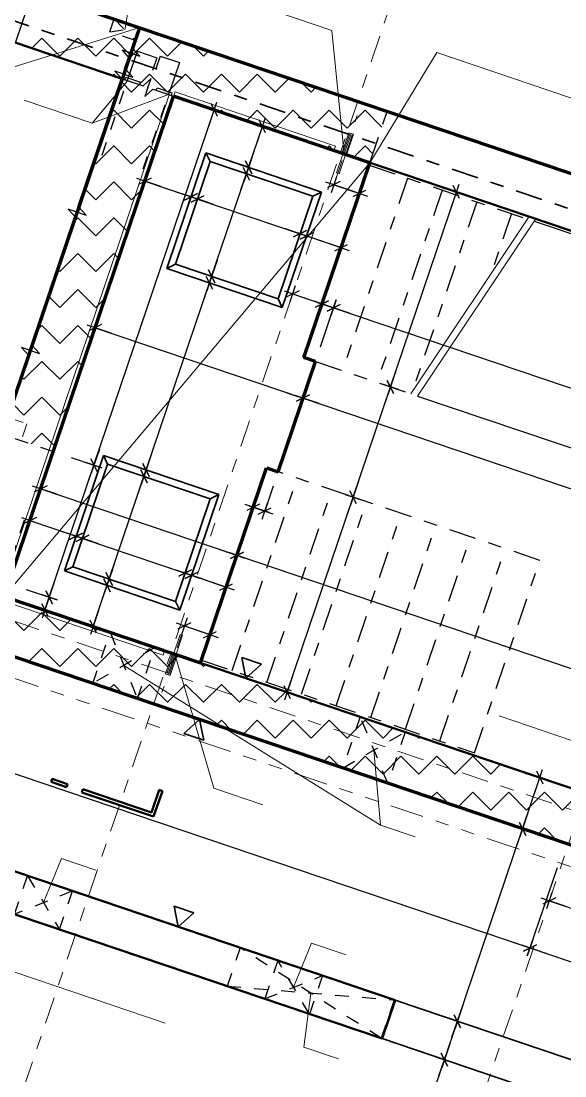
# Model space of a CAD drawing. Header units: metres. Extents: x 2661608 to 2661648.6, y 1209464.3 to 1209501.1.
# Drawn here: x 2661619.55 to 2661623.57, y 1209487.13 to 1209494.92 of the extents above; entities that cross this region are included whole.
import ezdxf

# ---------------------------------------------------------------- set-up
doc = ezdxf.new("R2010")
doc.units = ezdxf.units.M
for name, pattern in [('AUSGEZOGEN', [0]), ('GETRENNT2_S6', [0.3, 0.2, -0.1]), ('PHANTOM2_S8', [0.3, 0.2, -0.05, 0, -0.05]), ('PUNKT2_S9', [0.4, 0.25, -0.05, 0, -0.05, 0, -0.05]), ('STRICHLINIE_S4', [0.1, 0.05, -0.05]), ('STRICHPUNKT2_S5', [0.15, 0.1, -0.05])]:
    doc.linetypes.add(name, pattern=pattern)
for name, color, linetype, lineweight in [('TB_640', 7, 'AUSGEZOGEN', 25), ('TB_641', 7, 'AUSGEZOGEN', 25), ('TB_642', 7, 'AUSGEZOGEN', 25), ('TB_643', 7, 'AUSGEZOGEN', 25), ('TB_645', 7, 'AUSGEZOGEN', 25), ('TB_646', 7, 'AUSGEZOGEN', 25), ('TB_649', 7, 'AUSGEZOGEN', 25), ('TB_650', 7, 'AUSGEZOGEN', 25), ('TB_651', 7, 'AUSGEZOGEN', 25)]:
    doc.layers.add(name, color=color, linetype=linetype, lineweight=lineweight)

msp = doc.modelspace()

# ---------------------------------------------------------------- linework, layer by layer
at = {"color": 0, "linetype": 'ByBlock', "lineweight": -2}
for p, q in [((2661619.5706, 1209494.7384), (2661619.4522, 1209494.7784)), ((2661619.4522, 1209494.7784), (2661619.5706, 1209494.7384)), ((2661620.9395, 1209494.1429), (2661620.9997, 1209494.3205)), ((2661621.0031, 1209494.2138), (2661620.9561, 1209494.3089)), ((2661621.0388, 1209494.2413), (2661620.9204, 1209494.2813)), ((2661621.3951, 1209494.1206), (2661621.2767, 1209494.1607)), ((2661621.2959, 1209494.0223), (2661621.356, 1209494.1999)), ((2661621.3594, 1209494.0931), (2661621.3124, 1209494.1882)), ((2661621.1932, 1209493.7192), (2661621.2534, 1209493.8968)), ((2661621.2574, 1209493.9086), (2661621.1972, 1209493.731)), ((2661621.2734, 1209493.956), (2661621.2133, 1209493.7784)), ((2661621.2925, 1209493.8175), (2661621.1741, 1209493.8576)), ((2661621.1741, 1209493.8576), (2661621.2925, 1209493.8175)), ((2661621.1772, 1209493.6718), (2661621.2373, 1209493.8494)), ((2661621.2408, 1209493.7427), (2661621.1938, 1209493.8378)), ((2661621.1938, 1209493.8378), (2661621.2408, 1209493.7427)), ((2661621.2568, 1209493.79), (2661621.2098, 1209493.8851)), ((2661621.2098, 1209493.8851), (2661621.2568, 1209493.79)), ((2661620.5861, 1209493.6954), (2661620.4085, 1209493.7555)), ((2661620.5152, 1209493.7589), (2661620.4201, 1209493.7119)), ((2661620.4877, 1209493.7946), (2661620.4476, 1209493.6762)), ((2661621.2765, 1209493.7702), (2661621.1581, 1209493.8102)), ((2661621.1581, 1209493.8102), (2661621.2765, 1209493.7702)), ((2661621.883, 1209493.7685), (2661621.843, 1209493.6501)), ((2661620.7886, 1209493.5608), (2661620.8287, 1209493.6792)), ((2661620.8287, 1209493.6792), (2661620.7886, 1209493.5608)), ((2661620.836, 1209493.5448), (2661620.8761, 1209493.6632)), ((2661620.8761, 1209493.6632), (2661620.836, 1209493.5448)), ((2661621.9814, 1209493.6692), (2661621.8038, 1209493.7294)), ((2661621.9105, 1209493.7328), (2661621.8155, 1209493.6858)), ((2661621.934, 1209493.6853), (2661622.1116, 1209493.6251)), ((2661622.0049, 1209493.6217), (2661622.1, 1209493.6687)), ((2661622.0324, 1209493.586), (2661622.0725, 1209493.7044)), ((2661622.8278, 1209493.6356), (2661622.7094, 1209493.6757)), ((2661622.7285, 1209493.5372), (2661622.7886, 1209493.7148)), ((2661622.792, 1209493.6081), (2661622.7451, 1209493.7032)), ((2661620.6903, 1209493.6601), (2661620.8679, 1209493.5999)), ((2661620.7376, 1209493.644), (2661620.9152, 1209493.5839)), ((2661620.9271, 1209493.5799), (2661620.7495, 1209493.64)), ((2661620.7611, 1209493.5965), (2661620.8562, 1209493.6435)), ((2661620.8562, 1209493.6435), (2661620.7611, 1209493.5965)), ((2661620.9744, 1209493.5639), (2661620.7968, 1209493.624)), ((2661620.8085, 1209493.5805), (2661620.9036, 1209493.6275)), ((2661620.9036, 1209493.6275), (2661620.8085, 1209493.5805)), ((2661621.4954, 1209493.3875), (2661621.673, 1209493.3274)), ((2661621.5427, 1209493.3715), (2661621.7203, 1209493.3113)), ((2661621.7322, 1209493.3073), (2661621.5546, 1209493.3674)), ((2661621.5662, 1209493.3239), (2661621.6613, 1209493.3709)), ((2661621.6613, 1209493.3709), (2661621.5662, 1209493.3239)), ((2661621.5937, 1209493.2882), (2661621.6338, 1209493.4066)), ((2661621.6338, 1209493.4066), (2661621.5937, 1209493.2882)), ((2661621.7795, 1209493.2913), (2661621.6019, 1209493.3514)), ((2661621.6136, 1209493.3079), (2661621.7087, 1209493.3549)), ((2661621.7087, 1209493.3549), (2661621.6136, 1209493.3079)), ((2661621.6411, 1209493.2722), (2661621.6812, 1209493.3906)), ((2661621.6812, 1209493.3906), (2661621.6411, 1209493.2722)), ((2661621.7985, 1209493.2849), (2661621.9761, 1209493.2247)), ((2661621.8968, 1209493.1856), (2661621.9369, 1209493.304)), ((2661621.8693, 1209493.2213), (2661621.9644, 1209493.2683)), ((2661621.0008, 1209493.1509), (2661620.9407, 1209492.9733)), ((2661621.0199, 1209493.0124), (2661620.9015, 1209493.0525)), ((2661620.9015, 1209493.0525), (2661621.0199, 1209493.0124)), ((2661620.9046, 1209492.8667), (2661620.9647, 1209493.0443)), ((2661620.9206, 1209492.9141), (2661620.9808, 1209493.0917)), ((2661620.9848, 1209493.1035), (2661620.9246, 1209492.9259)), ((2661620.9842, 1209492.9849), (2661620.9372, 1209493.08)), ((2661620.9372, 1209493.08), (2661620.9842, 1209492.9849)), ((2661621.0039, 1209492.9651), (2661620.8855, 1209493.0051)), ((2661620.8855, 1209493.0051), (2661621.0039, 1209492.9651)), ((2661620.9682, 1209492.9376), (2661620.9212, 1209493.0326)), ((2661620.9212, 1209493.0326), (2661620.9682, 1209492.9376)), ((2661621.5783, 1209492.9619), (2661621.5382, 1209492.8436)), ((2661621.6766, 1209492.8627), (2661621.499, 1209492.9228)), ((2661621.6058, 1209492.9262), (2661621.5107, 1209492.8793)), ((2661621.7561, 1209492.7698), (2661621.7961, 1209492.8882)), ((2661621.7961, 1209492.8882), (2661621.7561, 1209492.7698)), ((2661621.6577, 1209492.8691), (2661621.8353, 1209492.8089)), ((2661621.8945, 1209492.7889), (2661621.7169, 1209492.849)), ((2661621.7286, 1209492.8055), (2661621.8236, 1209492.8525)), ((2661621.8236, 1209492.8525), (2661621.7286, 1209492.8055)), ((2661621.7429, 1209492.8402), (2661621.9205, 1209492.7801)), ((2661621.9797, 1209492.76), (2661621.8021, 1209492.8202)), ((2661621.8138, 1209492.7766), (2661621.9089, 1209492.8236)), ((2661621.9089, 1209492.8236), (2661621.8138, 1209492.7766)), ((2661621.8413, 1209492.7409), (2661621.8814, 1209492.8593)), ((2661621.8814, 1209492.8593), (2661621.8413, 1209492.7409)), ((2661620.2195, 1209492.6125), (2661620.0419, 1209492.6726)), ((2661620.1486, 1209492.6761), (2661620.0535, 1209492.6291)), ((2661620.1211, 1209492.7118), (2661620.081, 1209492.5934)), ((2661622.241, 1209492.0975), (2661622.3011, 1209492.2751)), ((2661622.3046, 1209492.1684), (2661622.2576, 1209492.2634)), ((2661622.2576, 1209492.2634), (2661622.3046, 1209492.1684)), ((2661622.3212, 1209492.3343), (2661622.2611, 1209492.1567)), ((2661621.6155, 1209492.0739), (2661621.6555, 1209492.1923)), ((2661621.6555, 1209492.1923), (2661621.6155, 1209492.0739)), ((2661622.3403, 1209492.1959), (2661622.2219, 1209492.2359)), ((2661622.2219, 1209492.2359), (2661622.3403, 1209492.1959)), ((2661621.5171, 1209492.1732), (2661621.6947, 1209492.113)), ((2661621.7539, 1209492.093), (2661621.5763, 1209492.1531)), ((2661621.588, 1209492.1096), (2661621.683, 1209492.1566)), ((2661621.683, 1209492.1566), (2661621.588, 1209492.1096)), ((2661620.1314, 1209491.756), (2661620.0713, 1209491.5784)), ((2661620.5166, 1209491.7206), (2661620.4564, 1209491.543)), ((2661620.1505, 1209491.6176), (2661620.0321, 1209491.6577)), ((2661620.0321, 1209491.6577), (2661620.1505, 1209491.6176)), ((2661620.0512, 1209491.5192), (2661620.1113, 1209491.6968)), ((2661620.1148, 1209491.5901), (2661620.0678, 1209491.6852)), ((2661620.0678, 1209491.6852), (2661620.1148, 1209491.5901)), ((2661620.4364, 1209491.4838), (2661620.4965, 1209491.6614)), ((2661620.5005, 1209491.6732), (2661620.4404, 1209491.4957)), ((2661620.5, 1209491.5547), (2661620.453, 1209491.6498)), ((2661620.453, 1209491.6498), (2661620.5, 1209491.5547)), ((2661620.5196, 1209491.5348), (2661620.4012, 1209491.5749)), ((2661620.4012, 1209491.5749), (2661620.5196, 1209491.5348)), ((2661620.5357, 1209491.5822), (2661620.4173, 1209491.6223)), ((2661620.4173, 1209491.6223), (2661620.5357, 1209491.5822)), ((2661620.4204, 1209491.4365), (2661620.4805, 1209491.6141)), ((2661620.4839, 1209491.5073), (2661620.437, 1209491.6024)), ((2661620.437, 1209491.6024), (2661620.4839, 1209491.5073)), ((2661619.8166, 1209491.4225), (2661619.639, 1209491.4826)), ((2661619.7457, 1209491.4861), (2661619.6506, 1209491.4391)), ((2661619.7182, 1209491.5218), (2661619.6781, 1209491.4034)), ((2661622.0454, 1209491.5197), (2661621.9853, 1209491.3421)), ((2661622.0645, 1209491.3813), (2661621.9461, 1209491.4214)), ((2661621.9461, 1209491.4214), (2661622.0645, 1209491.3813)), ((2661621.9652, 1209491.2829), (2661622.0253, 1209491.4605)), ((2661622.0288, 1209491.3538), (2661621.9818, 1209491.4489)), ((2661621.9818, 1209491.4489), (2661622.0288, 1209491.3538)), ((2661621.386, 1209491.287), (2661621.2084, 1209491.3472)), ((2661621.3151, 1209491.3506), (2661621.2201, 1209491.3036)), ((2661621.2345, 1209491.3383), (2661621.4121, 1209491.2782)), ((2661621.2876, 1209491.3863), (2661621.2476, 1209491.2679)), ((2661621.3328, 1209491.2391), (2661621.3729, 1209491.3575)), ((2661619.7372, 1209491.1882), (2661619.5596, 1209491.2483)), ((2661619.6664, 1209491.2518), (2661619.5713, 1209491.2048)), ((2661619.6389, 1209491.2875), (2661619.5988, 1209491.1691)), ((2661621.3053, 1209491.2748), (2661621.4004, 1209491.3218)), ((2661619.9398, 1209491.0536), (2661619.9799, 1209491.172)), ((2661619.9799, 1209491.172), (2661619.9398, 1209491.0536)), ((2661619.8414, 1209491.1529), (2661620.019, 1209491.0928)), ((2661619.8888, 1209491.1369), (2661620.0664, 1209491.0767)), ((2661620.0782, 1209491.0727), (2661619.9006, 1209491.1329)), ((2661619.9123, 1209491.0893), (2661620.0074, 1209491.1363)), ((2661620.0074, 1209491.1363), (2661619.9123, 1209491.0893)), ((2661620.1256, 1209491.0567), (2661619.948, 1209491.1168)), ((2661619.9596, 1209491.0733), (2661620.0547, 1209491.1203)), ((2661620.0547, 1209491.1203), (2661619.9596, 1209491.0733)), ((2661619.9871, 1209491.0376), (2661620.0272, 1209491.156)), ((2661620.0272, 1209491.156), (2661619.9871, 1209491.0376)), ((2661621.1273, 1209490.9127), (2661621.1674, 1209491.0311)), ((2661621.1674, 1209491.0311), (2661621.1273, 1209490.9127)), ((2661621.0289, 1209491.012), (2661621.2065, 1209490.9519)), ((2661621.2657, 1209490.9318), (2661621.0881, 1209490.992)), ((2661621.0998, 1209490.9484), (2661621.1949, 1209490.9954)), ((2661621.1949, 1209490.9954), (2661621.0998, 1209490.9484)), ((2661620.2279, 1209490.8681), (2661620.1678, 1209490.6905)), ((2661620.244, 1209490.9155), (2661620.1839, 1209490.7379)), ((2661620.6465, 1209490.8803), (2661620.8241, 1209490.8202)), ((2661620.6939, 1209490.8643), (2661620.8715, 1209490.8042)), ((2661620.8833, 1209490.8002), (2661620.7057, 1209490.8603)), ((2661620.7174, 1209490.8167), (2661620.8125, 1209490.8637)), ((2661620.8125, 1209490.8637), (2661620.7174, 1209490.8167)), ((2661620.7449, 1209490.781), (2661620.785, 1209490.8994)), ((2661620.785, 1209490.8994), (2661620.7449, 1209490.781)), ((2661620.7922, 1209490.765), (2661620.8323, 1209490.8834)), ((2661620.8323, 1209490.8834), (2661620.7922, 1209490.765)), ((2661619.8011, 1209490.7804), (2661619.7409, 1209490.6028)), ((2661620.2631, 1209490.7771), (2661620.1447, 1209490.8171)), ((2661620.1447, 1209490.8171), (2661620.2631, 1209490.7771)), ((2661620.1478, 1209490.6313), (2661620.2079, 1209490.8089)), ((2661620.1638, 1209490.6787), (2661620.2239, 1209490.8563)), ((2661620.2114, 1209490.7022), (2661620.1644, 1209490.7973)), ((2661620.1644, 1209490.7973), (2661620.2114, 1209490.7022)), ((2661620.2274, 1209490.7496), (2661620.1804, 1209490.8447)), ((2661620.1804, 1209490.8447), (2661620.2274, 1209490.7496)), ((2661620.9307, 1209490.7841), (2661620.7531, 1209490.8442)), ((2661620.7647, 1209490.8007), (2661620.8598, 1209490.8477)), ((2661620.8598, 1209490.8477), (2661620.7647, 1209490.8007)), ((2661621.048, 1209490.6784), (2661621.0881, 1209490.7968)), ((2661619.7209, 1209490.5436), (2661619.781, 1209490.7212)), ((2661619.7845, 1209490.6145), (2661619.7375, 1209490.7096)), ((2661619.7375, 1209490.7096), (2661619.7845, 1209490.6145)), ((2661620.2471, 1209490.7297), (2661620.1287, 1209490.7698)), ((2661620.1287, 1209490.7698), (2661620.2471, 1209490.7297)), ((2661620.9496, 1209490.7777), (2661621.1272, 1209490.7176)), ((2661621.0205, 1209490.7141), (2661621.1156, 1209490.7611)), ((2661619.8202, 1209490.642), (2661619.7018, 1209490.6821)), ((2661619.7018, 1209490.6821), (2661619.8202, 1209490.642)), ((2661619.769, 1209490.6857), (2661619.7089, 1209490.5081)), ((2661619.6697, 1209490.5873), (2661619.7881, 1209490.5472)), ((2661619.7054, 1209490.6148), (2661619.7524, 1209490.5197)), ((2661620.1253, 1209490.565), (2661620.0652, 1209490.3874)), ((2661620.0617, 1209490.4942), (2661620.1087, 1209490.3991)), ((2661620.8779, 1209490.4098), (2661620.7003, 1209490.47)), ((2661620.807, 1209490.4734), (2661620.7119, 1209490.4264)), ((2661620.7795, 1209490.5091), (2661620.7394, 1209490.3907)), ((2661620.026, 1209490.4667), (2661620.1444, 1209490.4266)), ((2661620.8305, 1209490.4259), (2661621.0081, 1209490.3658)), ((2661620.9014, 1209490.3623), (2661620.9964, 1209490.4093)), ((2661620.9289, 1209490.3266), (2661620.9689, 1209490.445)), ((2661621.5579, 1209490.08), (2661621.4978, 1209489.9024)), ((2661621.4944, 1209490.0091), (2661621.5413, 1209489.9141)), ((2661621.4587, 1209489.9816), (2661621.5771, 1209489.9416)), ((2661623.3448, 1209489.2111), (2661623.4049, 1209489.3887)), ((2661623.4084, 1209489.2819), (2661623.3614, 1209489.377)), ((2661623.4441, 1209489.3094), (2661623.3257, 1209489.3495)), ((2661623.2967, 1209489.069), (2661623.2366, 1209488.8914)), ((2661623.2165, 1209488.8322), (2661623.2767, 1209489.0098)), ((2661623.2801, 1209488.9031), (2661623.2331, 1209488.9981)), ((2661623.2331, 1209488.9981), (2661623.2801, 1209488.9031)), ((2661623.3158, 1209488.9306), (2661623.1974, 1209488.9706)), ((2661623.1974, 1209488.9706), (2661623.3158, 1209488.9306)), ((2661623.5014, 1209488.4425), (2661623.4063, 1209488.3956)), ((2661623.4739, 1209488.4782), (2661623.4338, 1209488.3598)), ((2661623.5722, 1209488.379), (2661623.3946, 1209488.4391)), ((2661623.2914, 1209488.0121), (2661623.3315, 1209488.1305)), ((2661623.3315, 1209488.1305), (2661623.2914, 1209488.0121)), ((2661623.1931, 1209488.1114), (2661623.3706, 1209488.0513)), ((2661623.4298, 1209488.0312), (2661623.2523, 1209488.0914)), ((2661623.2639, 1209488.0478), (2661623.359, 1209488.0948)), ((2661623.359, 1209488.0948), (2661623.2639, 1209488.0478)), ((2661622.7355, 1209487.4114), (2661622.7956, 1209487.589)), ((2661622.8157, 1209487.6482), (2661622.7555, 1209487.4706)), ((2661622.8348, 1209487.5098), (2661622.7164, 1209487.5499)), ((2661622.7164, 1209487.5499), (2661622.8348, 1209487.5098)), ((2661622.7991, 1209487.4823), (2661622.7521, 1209487.5774)), ((2661622.7521, 1209487.5774), (2661622.7991, 1209487.4823)), ((2661622.7195, 1209487.3641), (2661622.6593, 1209487.1865)), ((2661622.6393, 1209487.1273), (2661622.6994, 1209487.3049)), ((2661622.7029, 1209487.1981), (2661622.6559, 1209487.2932)), ((2661622.6559, 1209487.2932), (2661622.7029, 1209487.1981)), ((2661622.7386, 1209487.2256), (2661622.6202, 1209487.2657)), ((2661622.6202, 1209487.2657), (2661622.7386, 1209487.2256))]:
    msp.add_line(p, q, dxfattribs=at)
at = {"layer": 'TB_640', "color": 7, "linetype": 'PUNKT2_S9', "lineweight": 13, "transparency": 33554687}
for p, q in [((2661618.9222, 1209490.4181), (2661626.7365, 1209487.7724)), ((2661618.732, 1209490.3241), (2661626.8305, 1209487.5822))]:
    msp.add_line(p, q, dxfattribs=at)
at = {"layer": 'TB_641', "color": 7, "linetype": 'AUSGEZOGEN', "lineweight": 50, "transparency": 33554687}
for p, q in [((2661634.2583, 1209490.1878), (2661617.6069, 1209495.8255)), ((2661617.4786, 1209495.4467), (2661620.3012, 1209494.491)), ((2661620.3012, 1209494.491), (2661619.0184, 1209490.7023)), ((2661619.4294, 1209490.6687), (2661620.6801, 1209494.3627)), ((2661620.6801, 1209494.3627), (2661627.8787, 1209491.9255)), ((2661623.7012, 1209489.2224), (2661619.4294, 1209490.6687)), ((2661619.3011, 1209490.2898), (2661623.5729, 1209488.8435)), ((2661622.3152, 1209487.6857), (2661618.8201, 1209488.8691)), ((2661618.345, 1209488.7132), (2661622.219, 1209487.4016)), ((2661622.3152, 1209487.6857), (2661622.219, 1209487.4016))]:
    msp.add_line(p, q, dxfattribs=at)
at = {"layer": 'TB_641', "color": 1, "linetype": 'AUSGEZOGEN', "lineweight": 25, "transparency": 33554687}
for p, q in [((2661620.3777, 1209494.717), (2661620.4295, 1209494.8699)), ((2661620.3653, 1209494.6804), (2661620.299, 1209494.7029)), ((2661620.299, 1209494.7029), (2661620.3529, 1209494.6438)), ((2661620.3653, 1209494.6804), (2661620.4316, 1209494.658)), ((2661620.4316, 1209494.658), (2661620.3777, 1209494.717)), ((2661620.3012, 1209494.491), (2661620.3529, 1209494.6438))]:
    msp.add_line(p, q, dxfattribs=at)
at = {"layer": 'TB_641', "color": 7, "linetype": 'AUSGEZOGEN', "lineweight": 25, "transparency": 33554687}
for p, q in [((2661620.3455, 1209494.4971), (2661620.4128, 1209494.696)), ((2661620.4128, 1209494.696), (2661620.5549, 1209494.6479)), ((2661620.5549, 1209494.6479), (2661620.5229, 1209494.5532)), ((2661620.5803, 1209494.6604), (2661620.5482, 1209494.5657)), ((2661620.5803, 1209494.6604), (2661620.7224, 1209494.6123)), ((2661620.7224, 1209494.6123), (2661620.6486, 1209494.3945)), ((2661620.3012, 1209494.491), (2661620.454, 1209494.4392)), ((2661620.3201, 1209494.4846), (2661620.3266, 1209494.5035)), ((2661620.4291, 1209494.4477), (2661620.3201, 1209494.4846)), ((2661620.3266, 1209494.5035), (2661620.4355, 1209494.4666)), ((2661620.4291, 1209494.4477), (2661620.4355, 1209494.4666)), ((2661620.5131, 1209494.4932), (2661620.454, 1209494.4392)), ((2661620.4906, 1209494.4269), (2661620.5131, 1209494.4932)), ((2661620.4906, 1209494.4269), (2661620.4682, 1209494.3606)), ((2661620.4682, 1209494.3606), (2661620.5272, 1209494.4145)), ((2661620.5272, 1209494.4145), (2661620.6801, 1209494.3627)), ((2661620.5522, 1209494.406), (2661620.5586, 1209494.425)), ((2661620.6611, 1209494.3691), (2661620.5522, 1209494.406)), ((2661620.5586, 1209494.425), (2661620.6675, 1209494.3881)), ((2661620.6675, 1209494.3881), (2661620.6611, 1209494.3691)), ((2661623.3431, 1209493.44), (2661624.4245, 1209493.0738)), ((2661622.4814, 1209492.1481), (2661623.9435, 1209491.6531))]:
    msp.add_line(p, q, dxfattribs=at)
at = {"layer": 'TB_641', "color": 7, "linetype": 'STRICHLINIE_S4', "lineweight": 25, "transparency": 33554687}
for p, q in [((2661620.1531, 1209493.9288), (2661620.3391, 1209494.4782)), ((2661620.3391, 1209494.4782), (2661620.3455, 1209494.4971)), ((2661620.4562, 1209493.8262), (2661620.6422, 1209494.3755)), ((2661620.6422, 1209494.3755), (2661620.6486, 1209494.3945)), ((2661619.5775, 1209491.2309), (2661619.3915, 1209490.6815))]:
    msp.add_line(p, q, dxfattribs=at)
at = {"layer": 'TB_641', "color": 7, "linetype": 'AUSGEZOGEN', "lineweight": 18, "transparency": 33554687}
for p, q in [((2661620.6469, 1209494.3739), (2661619.3962, 1209490.6799)), ((2661620.6801, 1209494.3627), (2661620.6469, 1209494.3739)), ((2661620.6913, 1209494.3959), (2661620.6801, 1209494.3627)), ((2661621.8753, 1209493.995), (2661620.6913, 1209494.3959)), ((2661621.864, 1209493.9619), (2661621.8753, 1209493.995)), ((2661622.4324, 1209492.1647), (2661623.3056, 1209493.4738)), ((2661622.4814, 1209492.1481), (2661623.3546, 1209493.4572)), ((2661619.4181, 1209490.6356), (2661620.6021, 1209490.2347)), ((2661620.6021, 1209490.2347), (2661620.6133, 1209490.2678))]:
    msp.add_line(p, q, dxfattribs=at)
at = {"layer": 'TB_641', "color": 7, "linetype": 'PHANTOM2_S8', "lineweight": 25, "transparency": 33554687}
for p, q in [((2661622.1228, 1209493.8531), (2661623.2941, 1209493.4566)), ((2661622.407, 1209493.7569), (2661621.926, 1209492.3361)), ((2661622.6627, 1209493.6703), (2661622.1817, 1209492.2496)), ((2661622.9185, 1209493.5837), (2661622.4439, 1209492.1819)), ((2661623.1742, 1209493.4972), (2661623.0227, 1209493.0498)), ((2661621.7271, 1209492.4035), (2661622.4324, 1209492.1647)), ((2661623.3835, 1209490.9347), (2661621.4513, 1209491.5889)), ((2661621.1123, 1209490.12), (2661621.5933, 1209491.5408)), ((2661621.368, 1209490.0334), (2661621.8491, 1209491.4542)), ((2661621.6238, 1209489.9469), (2661622.1048, 1209491.3676)), ((2661621.8795, 1209489.8603), (2661622.3606, 1209491.281)), ((2661622.1353, 1209489.7737), (2661622.6163, 1209491.1945)), ((2661622.391, 1209489.6871), (2661622.872, 1209491.1079)), ((2661622.6467, 1209489.6005), (2661623.1278, 1209491.0213)), ((2661622.9025, 1209489.5139), (2661623.3835, 1209490.9347)), ((2661620.885, 1209490.197), (2661622.9025, 1209489.5139))]:
    msp.add_line(p, q, dxfattribs=at)
at = {"layer": 'TB_641', "color": 7, "linetype": 'STRICHPUNKT2_S5', "lineweight": 18, "transparency": 33554687}
for p, q in [((2661619.4735, 1209491.984), (2661619.5966, 1209491.9423)), ((2661619.5966, 1209491.9423), (2661619.5421, 1209491.7813))]:
    msp.add_line(p, q, dxfattribs=at)
at = {"layer": 'TB_641', "color": 7, "linetype": 'AUSGEZOGEN', "lineweight": 35, "transparency": 33554687}
for p, q in [((2661621.3299, 1209490.167), (2661621.1826, 1209490.2168)), ((2661621.1826, 1209490.2168), (2661621.2132, 1209490.0648)), ((2661621.2132, 1209490.0648), (2661621.3299, 1209490.167)), ((2661620.7552, 1209489.6558), (2661620.8719, 1209489.758)), ((2661620.8719, 1209489.758), (2661620.9024, 1209489.6059)), ((2661620.9024, 1209489.6059), (2661620.7552, 1209489.6558)), ((2661620.8304, 1209488.3301), (2661620.6832, 1209488.38)), ((2661620.6832, 1209488.38), (2661620.7138, 1209488.2279)), ((2661620.7138, 1209488.2279), (2661620.8304, 1209488.3301)), ((2661622.3152, 1209487.6857), (2661624.2853, 1209487.0187)), ((2661622.219, 1209487.4016), (2661624.1891, 1209486.7345))]:
    msp.add_line(p, q, dxfattribs=at)
at = {"layer": 'TB_642', "color": 7, "linetype": 'AUSGEZOGEN', "lineweight": 70, "transparency": 33554687}
for p, q in [((2661617.6069, 1209495.8255), (2661644.9, 1209486.5848)), ((2661618.9222, 1209490.4181), (2661620.4295, 1209494.8699)), ((2661619.4294, 1209490.6687), (2661620.6801, 1209494.3627)), ((2661622.1293, 1209493.8721), (2661620.6801, 1209494.3627)), ((2661621.6418, 1209492.4323), (2661622.1293, 1209493.8721)), ((2661621.7271, 1209492.4035), (2661621.6418, 1209492.4323)), ((2661621.4513, 1209491.5889), (2661621.7271, 1209492.4035)), ((2661620.8786, 1209490.1781), (2661621.366, 1209491.6178)), ((2661621.366, 1209491.6178), (2661621.4513, 1209491.5889)), ((2661619.4294, 1209490.6687), (2661620.8786, 1209490.1781)), ((2661626.7365, 1209487.7724), (2661618.9222, 1209490.4181))]:
    msp.add_line(p, q, dxfattribs=at)
at = {"layer": 'TB_642', "color": 7, "linetype": 'AUSGEZOGEN', "lineweight": 35, "transparency": 33554687}
for p, q in [((2661620.6298, 1209493.0917), (2661620.9184, 1209493.9442)), ((2661620.9184, 1209493.9442), (2661620.9498, 1209493.8808)), ((2661620.9184, 1209493.9442), (2661621.7709, 1209493.6556)), ((2661620.9498, 1209493.8808), (2661620.6932, 1209493.123)), ((2661621.7075, 1209493.6242), (2661620.9498, 1209493.8808)), ((2661621.4509, 1209492.8665), (2661621.7075, 1209493.6242)), ((2661621.7709, 1209493.6556), (2661621.4823, 1209492.8031)), ((2661621.7075, 1209493.6242), (2661621.7709, 1209493.6556)), ((2661620.6932, 1209493.123), (2661620.6298, 1209493.0917)), ((2661620.6932, 1209493.123), (2661621.4509, 1209492.8665)), ((2661621.4823, 1209492.8031), (2661620.6298, 1209493.0917)), ((2661621.4509, 1209492.8665), (2661621.4823, 1209492.8031)), ((2661619.873, 1209490.8564), (2661620.1616, 1209491.7088)), ((2661620.1929, 1209491.6454), (2661619.9364, 1209490.8877)), ((2661620.1616, 1209491.7088), (2661620.1929, 1209491.6454)), ((2661620.1616, 1209491.7088), (2661621.0141, 1209491.4202)), ((2661620.9507, 1209491.3889), (2661620.1929, 1209491.6454)), ((2661621.0141, 1209491.4202), (2661620.7254, 1209490.5677)), ((2661620.9507, 1209491.3889), (2661621.0141, 1209491.4202)), ((2661620.6941, 1209490.6311), (2661620.9507, 1209491.3889)), ((2661619.9364, 1209490.8877), (2661619.873, 1209490.8564)), ((2661619.9364, 1209490.8877), (2661620.6941, 1209490.6311)), ((2661620.7254, 1209490.5677), (2661619.873, 1209490.8564)), ((2661620.6941, 1209490.6311), (2661620.7254, 1209490.5677))]:
    msp.add_line(p, q, dxfattribs=at)
at = {"layer": 'TB_643', "color": 7, "linetype": 'PHANTOM2_S8', "lineweight": 18, "transparency": 33554687}
for p, q in [((2661614.7632, 1209472.8331), (2661623.6431, 1209499.0606)), ((2661617.8257, 1209471.7962), (2661626.7057, 1209498.0238)), ((2661613.8118, 1209492.4123), (2661645.8408, 1209481.5681))]:
    msp.add_line(p, q, dxfattribs=at)
at = {"layer": 'TB_643', "color": 7, "linetype": 'PHANTOM2_S8', "lineweight": 35, "transparency": 33554687}
msp.add_line((2661615.1587, 1209496.3905), (2661647.1877, 1209485.5463), dxfattribs=at)
at = {"layer": 'TB_645', "color": 7, "linetype": 'PHANTOM2_S8', "lineweight": 18, "transparency": 33554687}
for p, q in [((2661621.8596, 1209493.6994), (2661622.036, 1209494.2204)), ((2661620.7693, 1209490.479), (2661620.5929, 1209489.958))]:
    msp.add_line(p, q, dxfattribs=at)
at = {"layer": 'TB_645', "color": 7, "linetype": 'AUSGEZOGEN', "lineweight": 18, "transparency": 33554687}
for p, q in [((2661621.9785, 1209494.0815), (2661621.8822, 1209493.7973)), ((2661621.9012, 1209493.7909), (2661621.9974, 1209494.0751)), ((2661621.9746, 1209494.0934), (2661621.9232, 1209493.9418)), ((2661622.0077, 1209494.0821), (2661621.9564, 1209493.9306)), ((2661621.9746, 1209494.0934), (2661622.0077, 1209494.0821)), ((2661621.9974, 1209494.0751), (2661621.9785, 1209494.0815)), ((2661621.9913, 1209494.0877), (2661621.9989, 1209494.0851)), ((2661621.9926, 1209494.0873), (2661622.0077, 1209494.0821)), ((2661621.9398, 1209493.9362), (2661621.9623, 1209494.0025)), ((2661621.9232, 1209493.9418), (2661621.9032, 1209493.9486)), ((2661621.9232, 1209493.9418), (2661621.9232, 1209493.9418)), ((2661621.9564, 1209493.9306), (2661621.9764, 1209493.9238)), ((2661621.8822, 1209493.7973), (2661621.9012, 1209493.7909)), ((2661620.6315, 1209490.1033), (2661620.7278, 1209490.3875)), ((2661620.7467, 1209490.3811), (2661620.6505, 1209490.0969)), ((2661620.7278, 1209490.3875), (2661620.7467, 1209490.3811)), ((2661620.6212, 1209490.0963), (2661620.6725, 1209490.2478)), ((2661620.6725, 1209490.2478), (2661620.6525, 1209490.2546)), ((2661620.6544, 1209490.085), (2661620.7057, 1209490.2366)), ((2661620.6891, 1209490.2422), (2661620.6667, 1209490.1759)), ((2661620.6725, 1209490.2478), (2661620.6725, 1209490.2478)), ((2661620.7057, 1209490.2366), (2661620.7257, 1209490.2298)), ((2661620.6212, 1209490.0963), (2661620.6544, 1209490.085)), ((2661620.6505, 1209490.0969), (2661620.6315, 1209490.1033)), ((2661620.638, 1209490.0906), (2661620.6456, 1209490.088)), ((2661620.6392, 1209490.0902), (2661620.6544, 1209490.085)), ((2661619.2915, 1209487.9648), (2661620.6164, 1209487.5162))]:
    msp.add_line(p, q, dxfattribs=at)
at = {"layer": 'TB_646', "color": 7, "linetype": 'GETRENNT2_S6', "lineweight": 25, "transparency": 33554687}
for p, q in [((2661622.2575, 1209494.2509), (2661617.6069, 1209495.8255)), ((2661617.4786, 1209495.4467), (2661620.3012, 1209494.491)), ((2661620.3012, 1209494.491), (2661619.4129, 1209491.8673)), ((2661619.7917, 1209491.739), (2661620.6801, 1209494.3627)), ((2661620.6801, 1209494.3627), (2661622.1293, 1209493.8721)), ((2661622.1293, 1209493.8721), (2661622.2575, 1209494.2509)), ((2661619.4129, 1209491.8673), (2661619.7917, 1209491.739)), ((2661624.9893, 1209488.7862), (2661619.4294, 1209490.6687)), ((2661618.9222, 1209490.4181), (2661624.8611, 1209488.4074))]:
    msp.add_line(p, q, dxfattribs=at)
at = {"layer": 'TB_646', "color": 7, "linetype": 'AUSGEZOGEN', "lineweight": 18, "transparency": 33554687}
for p, q in [((2661619.6329, 1209494.7173), (2661619.707, 1209494.7913)), ((2661619.8396, 1209494.6587), (2661619.707, 1209494.7913)), ((2661619.8396, 1209494.6587), (2661619.9722, 1209494.7913)), ((2661620.1047, 1209494.6587), (2661619.9722, 1209494.7913)), ((2661620.1047, 1209494.6587), (2661620.2373, 1209494.7913)), ((2661620.3699, 1209494.6587), (2661620.2373, 1209494.7913)), ((2661620.3699, 1209494.6587), (2661620.5025, 1209494.7913)), ((2661620.6351, 1209494.6587), (2661620.5025, 1209494.7913)), ((2661620.6351, 1209494.6587), (2661620.7408, 1209494.7645)), ((2661620.9002, 1209494.6587), (2661620.822, 1209494.737)), ((2661620.9002, 1209494.6587), (2661620.9389, 1209494.6974)), ((2661620.2272, 1209494.516), (2661620.2373, 1209494.5262)), ((2661620.2578, 1209494.5057), (2661620.2373, 1209494.5262)), ((2661620.3699, 1209494.3936), (2661620.5025, 1209494.5262)), ((2661620.6351, 1209494.3936), (2661620.5025, 1209494.5262)), ((2661620.6351, 1209494.3936), (2661620.7676, 1209494.5262)), ((2661620.9002, 1209494.3936), (2661620.7676, 1209494.5262)), ((2661620.9002, 1209494.3936), (2661621.0328, 1209494.5262)), ((2661621.1654, 1209494.3936), (2661621.0328, 1209494.5262)), ((2661621.1654, 1209494.3936), (2661621.298, 1209494.5262)), ((2661621.4306, 1209494.3936), (2661621.298, 1209494.5262)), ((2661620.3699, 1209494.3936), (2661620.2939, 1209494.4695)), ((2661621.4306, 1209494.3936), (2661621.5332, 1209494.4962)), ((2661621.6957, 1209494.3936), (2661621.6238, 1209494.4655)), ((2661621.6957, 1209494.3936), (2661621.7313, 1209494.4291)), ((2661620.2161, 1209494.2398), (2661620.2373, 1209494.261)), ((2661620.3699, 1209494.1284), (2661620.2373, 1209494.261)), ((2661620.3699, 1209494.1284), (2661620.5025, 1209494.261)), ((2661620.6094, 1209494.1541), (2661620.5025, 1209494.261)), ((2661621.0196, 1209494.2478), (2661621.0328, 1209494.261)), ((2661621.0596, 1209494.2342), (2661621.0328, 1209494.261)), ((2661621.2177, 1209494.1807), (2661621.298, 1209494.261)), ((2661621.4306, 1209494.1284), (2661621.298, 1209494.261)), ((2661621.4306, 1209494.1284), (2661621.5631, 1209494.261)), ((2661621.6957, 1209494.1284), (2661621.5631, 1209494.261)), ((2661621.6957, 1209494.1284), (2661621.8283, 1209494.261)), ((2661621.9609, 1209494.1284), (2661621.8283, 1209494.261)), ((2661621.9609, 1209494.1284), (2661622.0935, 1209494.261)), ((2661622.2186, 1209494.1359), (2661622.0935, 1209494.261)), ((2661620.1047, 1209493.8632), (2661620.2373, 1209493.9958)), ((2661620.3699, 1209493.8632), (2661620.2373, 1209493.9958)), ((2661620.3699, 1209493.8632), (2661620.5025, 1209493.9958)), ((2661620.5423, 1209493.956), (2661620.5025, 1209493.9958)), ((2661621.812, 1209493.9795), (2661621.8283, 1209493.9958)), ((2661621.8614, 1209493.9628), (2661621.8283, 1209493.9958)), ((2661622.0101, 1209493.9124), (2661622.0935, 1209493.9958)), ((2661622.1515, 1209493.9378), (2661622.0935, 1209493.9958)), ((2661620.1047, 1209493.8632), (2661620.0927, 1209493.8753)), ((2661620.1047, 1209493.5981), (2661620.0256, 1209493.6772)), ((2661620.1047, 1209493.5981), (2661620.2373, 1209493.7307)), ((2661620.3699, 1209493.5981), (2661620.2373, 1209493.7307)), ((2661620.3699, 1209493.5981), (2661620.4474, 1209493.6756)), ((2661619.9447, 1209493.438), (2661619.9722, 1209493.4655)), ((2661620.1047, 1209493.3329), (2661619.9722, 1209493.4655)), ((2661620.1047, 1209493.3329), (2661620.2373, 1209493.4655)), ((2661620.3411, 1209493.3617), (2661620.2373, 1209493.4655)), ((2661619.8396, 1209493.0677), (2661619.9722, 1209493.2003)), ((2661620.1047, 1209493.0677), (2661619.9722, 1209493.2003)), ((2661620.1047, 1209493.0677), (2661620.2373, 1209493.2003)), ((2661620.2741, 1209493.1636), (2661620.2373, 1209493.2003)), ((2661619.8396, 1209493.0677), (2661619.8244, 1209493.0829)), ((2661619.8396, 1209492.8026), (2661619.7574, 1209492.8848)), ((2661619.8396, 1209492.8026), (2661619.9722, 1209492.9352)), ((2661620.1047, 1209492.8026), (2661619.9722, 1209492.9352)), ((2661620.1047, 1209492.8026), (2661620.176, 1209492.8738)), ((2661619.6732, 1209492.6362), (2661619.707, 1209492.67)), ((2661619.8396, 1209492.5374), (2661619.707, 1209492.67)), ((2661619.8396, 1209492.5374), (2661619.9722, 1209492.67)), ((2661620.0729, 1209492.5693), (2661619.9722, 1209492.67)), ((2661619.5744, 1209492.2722), (2661619.707, 1209492.4048)), ((2661619.8396, 1209492.2722), (2661619.707, 1209492.4048)), ((2661619.8396, 1209492.2722), (2661619.9722, 1209492.4048)), ((2661620.0058, 1209492.3712), (2661619.9722, 1209492.4048)), ((2661619.5744, 1209492.2722), (2661619.5562, 1209492.2905)), ((2661619.5744, 1209492.0071), (2661619.707, 1209492.1397)), ((2661619.8396, 1209492.0071), (2661619.707, 1209492.1397)), ((2661619.5744, 1209492.0071), (2661619.4891, 1209492.0924)), ((2661619.8396, 1209492.0071), (2661619.9045, 1209492.072)), ((2661619.6272, 1209491.7947), (2661619.707, 1209491.8745)), ((2661619.8046, 1209491.7769), (2661619.707, 1209491.8745)), ((2661619.5744, 1209490.4161), (2661619.4418, 1209490.5487)), ((2661619.5744, 1209490.4161), (2661619.707, 1209490.5487)), ((2661619.8396, 1209490.4161), (2661619.707, 1209490.5487)), ((2661619.8396, 1209490.4161), (2661619.9245, 1209490.5011)), ((2661620.1047, 1209490.4161), (2661620.0685, 1209490.4523)), ((2661620.1047, 1209490.4161), (2661620.1226, 1209490.434)), ((2661619.609, 1209490.1856), (2661619.707, 1209490.2835)), ((2661619.8396, 1209490.1509), (2661619.707, 1209490.2835)), ((2661619.8396, 1209490.1509), (2661619.9722, 1209490.2835)), ((2661620.1047, 1209490.1509), (2661619.9722, 1209490.2835)), ((2661620.1047, 1209490.1509), (2661620.2373, 1209490.2835)), ((2661620.3699, 1209490.1509), (2661620.2373, 1209490.2835)), ((2661620.3699, 1209490.1509), (2661620.5025, 1209490.2835)), ((2661620.6351, 1209490.1509), (2661620.5025, 1209490.2835)), ((2661620.6351, 1209490.1509), (2661620.7169, 1209490.2328)), ((2661620.9002, 1209490.1509), (2661620.8703, 1209490.1808)), ((2661620.9002, 1209490.1509), (2661620.915, 1209490.1657)), ((2661620.2033, 1209489.9844), (2661620.2373, 1209490.0183)), ((2661620.3061, 1209489.9496), (2661620.2373, 1209490.0183)), ((2661620.4014, 1209489.9173), (2661620.5025, 1209490.0183)), ((2661620.6351, 1209489.8858), (2661620.5025, 1209490.0183)), ((2661620.6351, 1209489.8858), (2661620.7676, 1209490.0183)), ((2661620.9002, 1209489.8858), (2661620.7676, 1209490.0183)), ((2661620.9002, 1209489.8858), (2661621.0328, 1209490.0183)), ((2661621.1654, 1209489.8858), (2661621.0328, 1209490.0183)), ((2661621.1654, 1209489.8858), (2661621.298, 1209490.0183)), ((2661621.4306, 1209489.8858), (2661621.298, 1209490.0183)), ((2661621.4306, 1209489.8858), (2661621.5093, 1209489.9645)), ((2661621.6957, 1209489.8858), (2661621.6721, 1209489.9094)), ((2661621.6957, 1209489.8858), (2661621.7074, 1209489.8974)), ((2661620.9957, 1209489.7161), (2661621.0328, 1209489.7532)), ((2661621.1079, 1209489.6781), (2661621.0328, 1209489.7532)), ((2661621.1938, 1209489.649), (2661621.298, 1209489.7532)), ((2661621.4306, 1209489.6206), (2661621.298, 1209489.7532)), ((2661621.4306, 1209489.6206), (2661621.5631, 1209489.7532)), ((2661621.6957, 1209489.6206), (2661621.5631, 1209489.7532)), ((2661621.6957, 1209489.6206), (2661621.8283, 1209489.7532)), ((2661621.9609, 1209489.6206), (2661621.8283, 1209489.7532)), ((2661621.9609, 1209489.6206), (2661622.0935, 1209489.7532)), ((2661622.2261, 1209489.6206), (2661622.0935, 1209489.7532)), ((2661622.2261, 1209489.6206), (2661622.3017, 1209489.6962)), ((2661622.4912, 1209489.6206), (2661622.4739, 1209489.6379)), ((2661622.4912, 1209489.6206), (2661622.4998, 1209489.6292)), ((2661621.7881, 1209489.4478), (2661621.8283, 1209489.488)), ((2661621.9097, 1209489.4066), (2661621.8283, 1209489.488)), ((2661621.9862, 1209489.3807), (2661622.0935, 1209489.488)), ((2661622.2261, 1209489.3554), (2661622.0935, 1209489.488)), ((2661622.2261, 1209489.3554), (2661622.3586, 1209489.488)), ((2661622.4912, 1209489.3554), (2661622.3586, 1209489.488)), ((2661622.4912, 1209489.3554), (2661622.6238, 1209489.488)), ((2661622.7564, 1209489.3554), (2661622.6238, 1209489.488)), ((2661622.7564, 1209489.3554), (2661622.889, 1209489.488)), ((2661623.0215, 1209489.3554), (2661622.889, 1209489.488)), ((2661623.0215, 1209489.3554), (2661623.0941, 1209489.4279)), ((2661623.2867, 1209489.3554), (2661623.2757, 1209489.3664)), ((2661623.2867, 1209489.3554), (2661623.2922, 1209489.3609)), ((2661622.5805, 1209489.1795), (2661622.6238, 1209489.2229)), ((2661622.7115, 1209489.1352), (2661622.6238, 1209489.2229)), ((2661622.7786, 1209489.1125), (2661622.889, 1209489.2229)), ((2661623.0215, 1209489.0903), (2661622.889, 1209489.2229)), ((2661623.0215, 1209489.0903), (2661623.1541, 1209489.2229)), ((2661623.2867, 1209489.0903), (2661623.1541, 1209489.2229)), ((2661623.2867, 1209489.0903), (2661623.4193, 1209489.2229)), ((2661623.5519, 1209489.0903), (2661623.4193, 1209489.2229)), ((2661623.5519, 1209489.0903), (2661623.6845, 1209489.2229)), ((2661623.3729, 1209488.9112), (2661623.4193, 1209488.9577)), ((2661623.5133, 1209488.8637), (2661623.4193, 1209488.9577))]:
    msp.add_line(p, q, dxfattribs=at)
at = {"layer": 'TB_649', "color": 7, "linetype": 'AUSGEZOGEN', "lineweight": 25, "transparency": 33554687}
for p, q in [((2661619.5114, 1209494.7584), (2661619.6397, 1209495.1373)), ((2661620.0913, 1209491.6376), (2661620.9796, 1209494.2613)), ((2661620.9796, 1209494.2613), (2661620.9796, 1209494.2613)), ((2661621.2333, 1209493.8376), (2661621.3359, 1209494.1407)), ((2661621.3359, 1209494.1407), (2661621.3359, 1209494.1407)), ((2661621.2173, 1209493.7902), (2661621.2333, 1209493.8376)), ((2661621.2333, 1209493.8376), (2661621.2333, 1209493.8376)), ((2661621.2333, 1209493.8376), (2661621.2333, 1209493.8376)), ((2661620.9607, 1209493.0325), (2661621.2173, 1209493.7902)), ((2661621.2173, 1209493.7902), (2661621.2173, 1209493.7902)), ((2661621.2173, 1209493.7902), (2661621.2173, 1209493.7902)), ((2661620.4677, 1209493.7354), (2661620.4677, 1209493.7354)), ((2661620.4677, 1209493.7354), (2661620.8087, 1209493.62)), ((2661621.863, 1209493.7093), (2661621.863, 1209493.7093)), ((2661621.863, 1209493.7093), (2661622.0524, 1209493.6452)), ((2661620.8087, 1209493.62), (2661620.8087, 1209493.62)), ((2661620.8087, 1209493.62), (2661620.8087, 1209493.62)), ((2661620.8087, 1209493.62), (2661620.856, 1209493.604)), ((2661620.856, 1209493.604), (2661620.856, 1209493.604)), ((2661620.856, 1209493.604), (2661620.856, 1209493.604)), ((2661620.856, 1209493.604), (2661621.6138, 1209493.3474)), ((2661622.0524, 1209493.6452), (2661622.0524, 1209493.6452)), ((2661622.2811, 1209492.2159), (2661622.7686, 1209493.6556)), ((2661622.7686, 1209493.6556), (2661622.7686, 1209493.6556)), ((2661621.6138, 1209493.3474), (2661621.6138, 1209493.3474)), ((2661621.6138, 1209493.3474), (2661621.6138, 1209493.3474)), ((2661621.6138, 1209493.3474), (2661621.6611, 1209493.3314)), ((2661621.6611, 1209493.3314), (2661621.6611, 1209493.3314)), ((2661621.6611, 1209493.3314), (2661621.6611, 1209493.3314)), ((2661621.6611, 1209493.3314), (2661621.9169, 1209493.2448)), ((2661621.9169, 1209493.2448), (2661621.9169, 1209493.2448)), ((2661620.4765, 1209491.6022), (2661620.9447, 1209492.9851)), ((2661620.9447, 1209492.9851), (2661620.9607, 1209493.0325)), ((2661620.9447, 1209492.9851), (2661620.9447, 1209492.9851)), ((2661620.9447, 1209492.9851), (2661620.9447, 1209492.9851)), ((2661620.9607, 1209493.0325), (2661620.9607, 1209493.0325)), ((2661620.9607, 1209493.0325), (2661620.9607, 1209493.0325)), ((2661621.5582, 1209492.9027), (2661621.5582, 1209492.9027)), ((2661621.5582, 1209492.9027), (2661621.7761, 1209492.829)), ((2661621.7761, 1209492.829), (2661621.7761, 1209492.829)), ((2661621.7761, 1209492.829), (2661621.7761, 1209492.829)), ((2661621.7761, 1209492.829), (2661621.8613, 1209492.8001)), ((2661621.7641, 1209492.513), (2661621.8613, 1209492.8001)), ((2661621.7641, 1209492.513), (2661621.8613, 1209492.8001)), ((2661621.8613, 1209492.8001), (2661624.0778, 1209492.0497)), ((2661620.1011, 1209492.6526), (2661620.1011, 1209492.6526)), ((2661620.1011, 1209492.6526), (2661621.6355, 1209492.1331)), ((2661622.0053, 1209491.4013), (2661622.2811, 1209492.2159)), ((2661622.2811, 1209492.2159), (2661622.2811, 1209492.2159)), ((2661622.2811, 1209492.2159), (2661622.2811, 1209492.2159)), ((2661621.6355, 1209492.1331), (2661621.6355, 1209492.1331)), ((2661621.6355, 1209492.1331), (2661621.6355, 1209492.1331)), ((2661621.6355, 1209492.1331), (2661624.2781, 1209491.2383)), ((2661619.761, 1209490.662), (2661620.0913, 1209491.6376)), ((2661619.9236, 1209491.6944), (2661620.0913, 1209491.6376)), ((2661619.9236, 1209491.6944), (2661620.0913, 1209491.6376)), ((2661620.4604, 1209491.5549), (2661620.4765, 1209491.6022)), ((2661620.4765, 1209491.6022), (2661620.4765, 1209491.6022)), ((2661620.4765, 1209491.6022), (2661620.4765, 1209491.6022)), ((2661620.2039, 1209490.7971), (2661620.4604, 1209491.5549)), ((2661620.4604, 1209491.5549), (2661620.4604, 1209491.5549)), ((2661620.4604, 1209491.5549), (2661620.4604, 1209491.5549)), ((2661621.4152, 1209491.4825), (2661621.3529, 1209491.2983)), ((2661619.6982, 1209491.4626), (2661619.6982, 1209491.4626)), ((2661619.6982, 1209491.4626), (2661621.1473, 1209490.9719)), ((2661621.2676, 1209491.3271), (2661621.2676, 1209491.3271)), ((2661621.2676, 1209491.3271), (2661621.3529, 1209491.2983)), ((2661621.5179, 1209489.9616), (2661622.0053, 1209491.4013)), ((2661622.0053, 1209491.4013), (2661622.0053, 1209491.4013)), ((2661622.0053, 1209491.4013), (2661622.0053, 1209491.4013)), ((2661619.6188, 1209491.2283), (2661619.6188, 1209491.2283)), ((2661619.6188, 1209491.2283), (2661619.9598, 1209491.1128)), ((2661619.9598, 1209491.1128), (2661619.9598, 1209491.1128)), ((2661619.9598, 1209491.1128), (2661619.9598, 1209491.1128)), ((2661619.9598, 1209491.1128), (2661620.0072, 1209491.0968)), ((2661620.0072, 1209491.0968), (2661620.0072, 1209491.0968)), ((2661620.0072, 1209491.0968), (2661620.0072, 1209491.0968)), ((2661620.0072, 1209491.0968), (2661620.7649, 1209490.8402)), ((2661621.1473, 1209490.9719), (2661621.1473, 1209490.9719)), ((2661621.1473, 1209490.9719), (2661621.1473, 1209490.9719)), ((2661621.1473, 1209490.9719), (2661623.9605, 1209490.0195)), ((2661620.1879, 1209490.7497), (2661620.2039, 1209490.7971)), ((2661620.2039, 1209490.7971), (2661620.2039, 1209490.7971)), ((2661620.2039, 1209490.7971), (2661620.2039, 1209490.7971)), ((2661620.7649, 1209490.8402), (2661620.7649, 1209490.8402)), ((2661620.7649, 1209490.8402), (2661620.7649, 1209490.8402)), ((2661620.7649, 1209490.8402), (2661620.8123, 1209490.8242)), ((2661620.8123, 1209490.8242), (2661620.8123, 1209490.8242)), ((2661620.8123, 1209490.8242), (2661620.8123, 1209490.8242)), ((2661620.8123, 1209490.8242), (2661621.068, 1209490.7376)), ((2661619.5912, 1209490.7195), (2661619.761, 1209490.662)), ((2661619.5912, 1209490.7195), (2661619.761, 1209490.662)), ((2661620.0852, 1209490.4466), (2661620.1879, 1209490.7497)), ((2661620.1879, 1209490.7497), (2661620.1879, 1209490.7497)), ((2661620.1879, 1209490.7497), (2661620.1879, 1209490.7497)), ((2661621.068, 1209490.7376), (2661621.068, 1209490.7376)), ((2661619.7289, 1209490.5673), (2661619.761, 1209490.662)), ((2661619.7289, 1209490.5673), (2661619.7289, 1209490.5673)), ((2661620.0852, 1209490.4466), (2661620.0852, 1209490.4466)), ((2661620.7595, 1209490.4499), (2661620.7595, 1209490.4499)), ((2661620.7595, 1209490.4499), (2661620.9489, 1209490.3858)), ((2661620.9489, 1209490.3858), (2661620.9489, 1209490.3858)), ((2661621.5179, 1209489.9616), (2661621.5179, 1209489.9616)), ((2661619.0397, 1209489.5177), (2661623.3114, 1209488.0713)), ((2661623.2566, 1209488.9506), (2661623.3849, 1209489.3295)), ((2661623.3849, 1209489.3295), (2661623.3849, 1209489.3295)), ((2661622.7756, 1209487.5298), (2661623.2566, 1209488.9506)), ((2661623.2566, 1209488.9506), (2661623.2566, 1209488.9506)), ((2661623.2566, 1209488.9506), (2661623.2566, 1209488.9506)), ((2661623.5121, 1209488.6639), (2661623.3114, 1209488.0713)), ((2661623.5121, 1209488.6639), (2661623.3114, 1209488.0713)), ((2661623.4538, 1209488.419), (2661623.4538, 1209488.419)), ((2661623.4538, 1209488.419), (2661624.7199, 1209487.9904)), ((2661623.3114, 1209488.0713), (2661626.2382, 1209487.0804)), ((2661622.6794, 1209487.2457), (2661622.7756, 1209487.5298)), ((2661622.7756, 1209487.5298), (2661622.7756, 1209487.5298)), ((2661622.7756, 1209487.5298), (2661622.7756, 1209487.5298)), ((2661620.1138, 1209479.6682), (2661622.6794, 1209487.2457)), ((2661622.6794, 1209487.2457), (2661622.6794, 1209487.2457)), ((2661622.6794, 1209487.2457), (2661622.6794, 1209487.2457))]:
    msp.add_line(p, q, dxfattribs=at)
at = {"layer": 'TB_649', "color": 7, "linetype": 'AUSGEZOGEN', "lineweight": 18, "transparency": 33554687}
for p, q in [((2661621.3126, 1209495.0308), (2661621.8484, 1209494.8494)), ((2661616.9107, 1209493.7693), (2661620.4295, 1209494.8699)), ((2661621.8484, 1209494.8494), (2661621.9398, 1209493.9362)), ((2661622.1293, 1209493.8721), (2661622.6227, 1209494.6864)), ((2661622.6227, 1209494.6864), (2661624.6038, 1209494.0156)), ((2661620.0785, 1209494.1642), (2661620.3391, 1209494.4782)), ((2661620.0785, 1209494.1642), (2661620.6422, 1209494.3755)), ((2661619.5754, 1209494.3346), (2661620.0785, 1209494.1642)), ((2661619.4294, 1209490.6687), (2661622.1293, 1209493.8721)), ((2661620.9775, 1209489.2514), (2661620.6891, 1209490.2422)), ((2661623.0828, 1209489.7858), (2661623.6256, 1209489.602)), ((2661621.3381, 1209489.1293), (2661620.9775, 1209489.2514))]:
    msp.add_line(p, q, dxfattribs=at)
at = {"layer": 'TB_649', "color": 7, "linetype": 'AUSGEZOGEN', "lineweight": 50, "transparency": 33554687}
for p, q in [((2661619.7824, 1209489.3205), (2661619.7747, 1209489.2977)), ((2661619.8961, 1209489.282), (2661619.7824, 1209489.3205)), ((2661619.8884, 1209489.2592), (2661619.7747, 1209489.2977)), ((2661619.8884, 1209489.2592), (2661619.8961, 1209489.282)), ((2661620.0097, 1209489.2435), (2661620.002, 1209489.2208)), ((2661620.5174, 1209489.0716), (2661620.0097, 1209489.2435)), ((2661620.5738, 1209489.2383), (2661620.5174, 1209489.0716)), ((2661620.5966, 1209489.2306), (2661620.5324, 1209489.0412)), ((2661620.5966, 1209489.2306), (2661620.5738, 1209489.2383)), ((2661620.5324, 1209489.0412), (2661620.002, 1209489.2208))]:
    msp.add_line(p, q, dxfattribs=at)
at = {"layer": 'TB_650', "color": 1, "linetype": 'AUSGEZOGEN', "lineweight": 70, "transparency": 33554687}
for p, q in [((2661620.3255, 1209494.5629), (2661620.4295, 1209494.8699)), ((2661619.9801, 1209493.5425), (2661620.3008, 1209494.4897)), ((2661620.3008, 1209494.4897), (2661620.3008, 1209494.4897)), ((2661619.6346, 1209492.5222), (2661619.9553, 1209493.4693)), ((2661619.9553, 1209493.4693), (2661619.9553, 1209493.4693)), ((2661619.2891, 1209491.5018), (2661619.6098, 1209492.449)), ((2661619.6098, 1209492.449), (2661619.6098, 1209492.449))]:
    msp.add_line(p, q, dxfattribs=at)
at = {"layer": 'TB_650', "color": 1, "linetype": 'AUSGEZOGEN', "lineweight": 25, "transparency": 33554687}
for p, q in [((2661620.3131, 1209494.5263), (2661620.2468, 1209494.5488)), ((2661620.2468, 1209494.5488), (2661620.3008, 1209494.4897)), ((2661620.3131, 1209494.5263), (2661620.3794, 1209494.5039)), ((2661620.3794, 1209494.5039), (2661620.3255, 1209494.5629)), ((2661619.9677, 1209493.5059), (2661619.9014, 1209493.5284)), ((2661619.9014, 1209493.5284), (2661619.9553, 1209493.4693)), ((2661620.034, 1209493.4835), (2661619.9801, 1209493.5425)), ((2661619.9677, 1209493.5059), (2661620.034, 1209493.4835)), ((2661619.6346, 1209492.5222), (2661619.6623, 1209492.604)), ((2661619.6623, 1209492.604), (2661619.6623, 1209492.604)), ((2661619.6623, 1209492.604), (2661619.6623, 1209492.604)), ((2661619.6222, 1209492.4856), (2661619.5559, 1209492.508)), ((2661619.5559, 1209492.508), (2661619.6098, 1209492.449)), ((2661619.6885, 1209492.4631), (2661619.6346, 1209492.5222)), ((2661619.5821, 1209492.3672), (2661619.6098, 1209492.449)), ((2661619.6222, 1209492.4856), (2661619.6885, 1209492.4631))]:
    msp.add_line(p, q, dxfattribs=at)
at = {"layer": 'TB_650', "color": 1, "linetype": 'AUSGEZOGEN', "lineweight": 50, "transparency": 33554687}
msp.add_line((2661619.6623, 1209492.604), (2661619.6623, 1209492.604), dxfattribs=at)
msp.add_line((2661619.6623, 1209492.604), (2661619.6623, 1209492.604), dxfattribs=at)
msp.add_line((2661619.6623, 1209492.604), (2661619.6623, 1209492.604), dxfattribs=at)
msp.add_line((2661619.6623, 1209492.604), (2661619.6623, 1209492.604), dxfattribs=at)
at = {"layer": 'TB_651', "color": 7, "linetype": 'AUSGEZOGEN', "lineweight": 18, "transparency": 33554687}
for p, q in [((2661620.39, 1209495.263), (2661620.3187, 1209494.8546)), ((2661622.2082, 1209488.978), (2661620.3124, 1209490.1586)), ((2661622.2082, 1209488.978), (2661622.1596, 1209489.5333)), ((2661622.4632, 1209488.8917), (2661622.2082, 1209488.978)), ((2661619.851, 1209488.7314), (2661619.7194, 1209488.4064)), ((2661620.1061, 1209488.645), (2661619.851, 1209488.7314)), ((2661621.6981, 1209488.106), (2661621.5664, 1209487.781)), ((2661621.9531, 1209488.0197), (2661621.6981, 1209488.106)), ((2661621.6414, 1209487.3376), (2661621.6922, 1209487.7383)), ((2661621.8964, 1209487.2513), (2661621.6414, 1209487.3376))]:
    msp.add_line(p, q, dxfattribs=at)
at = {"layer": 'TB_651', "color": 7, "linetype": 'STRICHLINIE_S4', "lineweight": 25, "transparency": 33554687}
for p, q in [((2661620.208, 1209494.8393), (2661620.2401, 1209494.934)), ((2661620.2401, 1209494.934), (2661620.3974, 1209494.7751)), ((2661620.208, 1209494.8393), (2661620.4295, 1209494.8699)), ((2661620.3974, 1209494.7751), (2661620.208, 1209494.8393)), ((2661620.4295, 1209494.8699), (2661620.3974, 1209494.7751)), ((2661620.0825, 1209490.0253), (2661620.2108, 1209490.4041)), ((2661620.2108, 1209490.4041), (2661620.414, 1209489.913)), ((2661620.5423, 1209490.2919), (2661620.0825, 1209490.0253)), ((2661620.414, 1209489.913), (2661620.5423, 1209490.2919)), ((2661622.058, 1209489.7794), (2661621.9295, 1209489.3999)), ((2661622.261, 1209489.2877), (2661622.058, 1209489.7794)), ((2661621.9295, 1209489.3999), (2661622.3893, 1209489.6665)), ((2661622.3893, 1209489.6665), (2661622.261, 1209489.2877)), ((2661619.5053, 1209488.3203), (2661619.6017, 1209488.6051)), ((2661619.6017, 1209488.6051), (2661619.8368, 1209488.2081)), ((2661619.933, 1209488.4922), (2661619.5053, 1209488.3203)), ((2661619.8368, 1209488.2081), (2661619.933, 1209488.4922)), ((2661621.172, 1209488.0727), (2661621.0758, 1209487.7886)), ((2661622.2124, 1209487.4038), (2661621.172, 1209488.0727)), ((2661621.4487, 1209487.9797), (2661621.3523, 1209487.695)), ((2661621.6838, 1209487.5827), (2661621.4487, 1209487.9797)), ((2661621.3523, 1209487.695), (2661621.78, 1209487.8669)), ((2661621.78, 1209487.8669), (2661621.6838, 1209487.5827)), ((2661621.0758, 1209487.7886), (2661622.3086, 1209487.6879)), ((2661622.3086, 1209487.6879), (2661622.2124, 1209487.4038))]:
    msp.add_line(p, q, dxfattribs=at)

doc.saveas('drawing.dxf')
